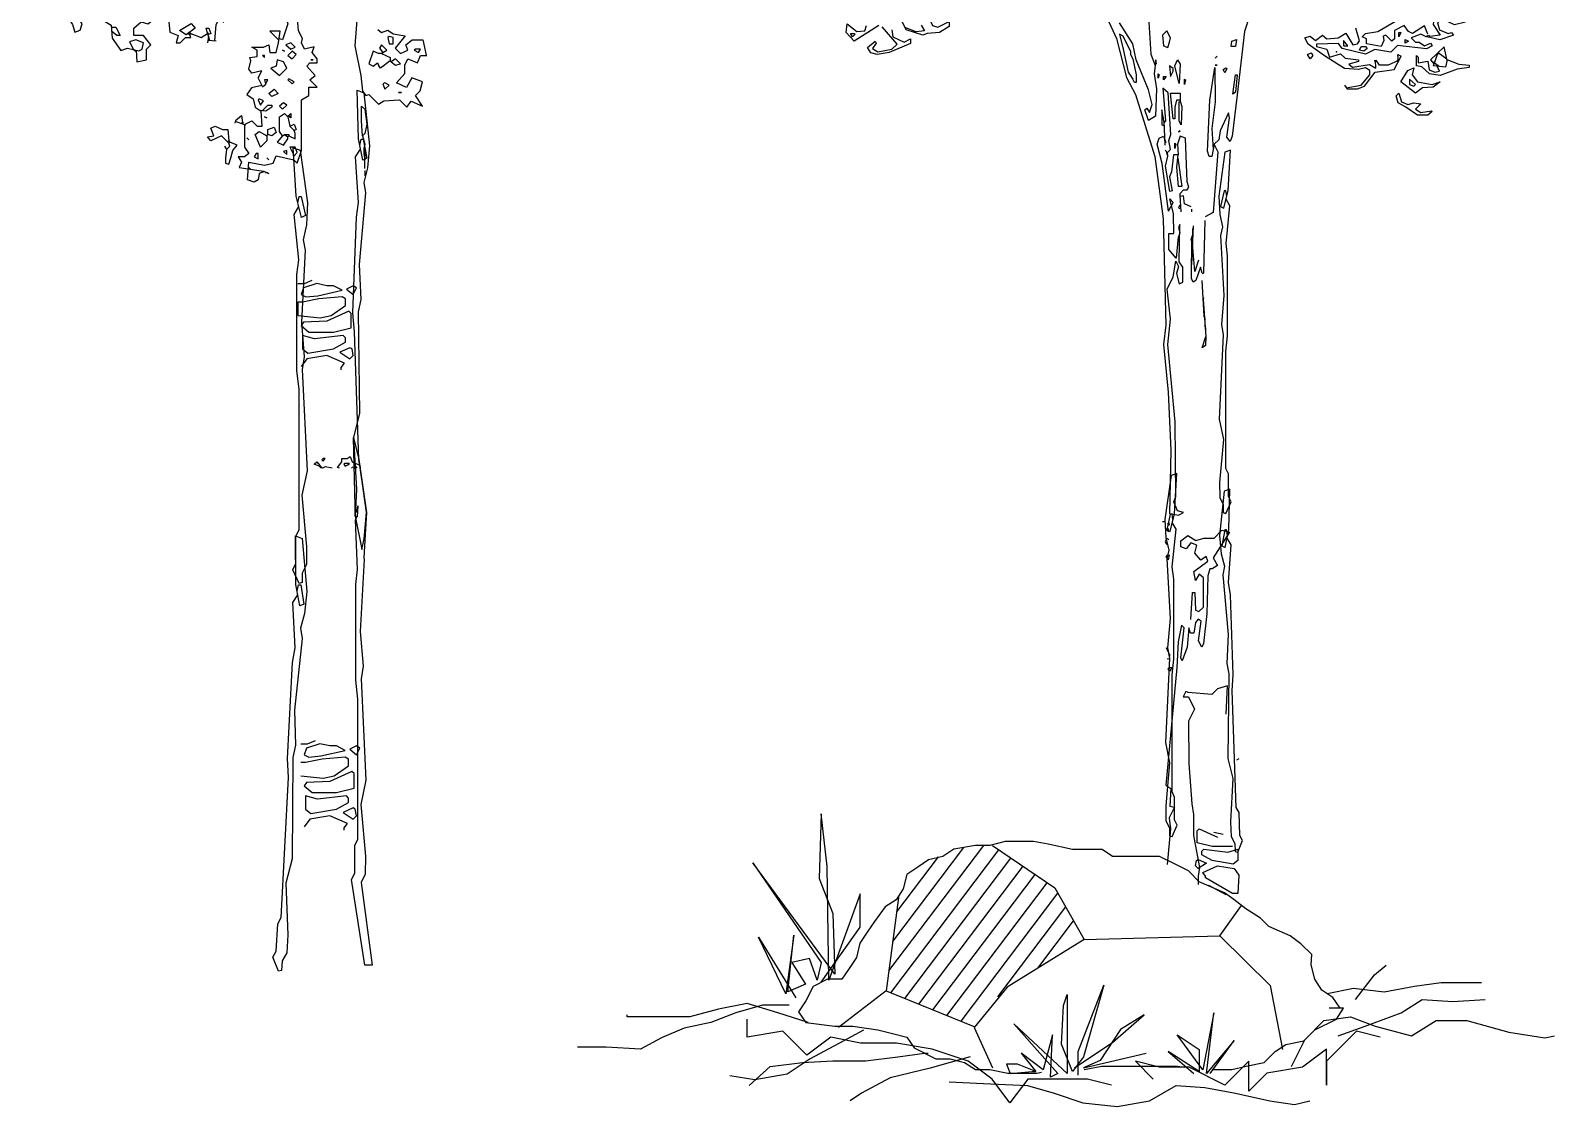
# Model space of a CAD drawing. Header units: metres. Extents: x -3.8 to 7.9, y -0.6 to 14.
# Drawn here: x -1.16 to 5.87, y -0.63 to 4.33 of the extents above; entities that cross this region are included whole.
import ezdxf

# ---------------------------------------------------------------- set-up
doc = ezdxf.new("R2010")
doc.units = ezdxf.units.M
doc.layers.add('ceco.net 88 green shadow', color=102, linetype='Continuous')
doc.layers.add('ceco.net 88 pair trees', color=7, linetype='Continuous')

msp = doc.modelspace()

# ---------------------------------------------------------------- linework, layer by layer
at = {"layer": 'ceco.net 88 green shadow', "linetype": 'Continuous'}
for p, q in [((0.495, 4.3032), (0.4902, 4.2983)), ((0.4902, 4.2983), (0.495, 4.2692)), ((0.5145, 4.2983), (0.495, 4.3032)), ((0.5145, 4.2692), (0.5145, 4.2983)), ((2.6311, 4.3013), (2.623, 4.3175)), ((2.623, 4.3175), (2.6392, 4.3175)), ((2.6432, 4.3135), (2.6311, 4.3013)), ((2.6392, 4.3175), (2.6432, 4.3135)), ((3.8785, 4.3054), (3.8623, 4.3135)), ((3.8623, 4.3135), (3.8785, 4.2446)), ((3.9149, 4.2325), (3.8785, 4.3054)), ((4.081, 4.3297), (4.0607, 4.3094)), ((4.0607, 4.3094), (4.0648, 4.2608)), ((4.0972, 4.2973), (4.081, 4.3297)), ((4.0931, 4.277), (4.0972, 4.2973)), ((4.3807, 4.2811), (4.4009, 4.2892)), ((4.4009, 4.2892), (4.3969, 4.2568)), ((5.1583, 4.3216), (5.1502, 4.3013)), ((5.1502, 4.3013), (5.1502, 4.3216)), ((5.1502, 4.3216), (5.1583, 4.3216)), ((5.1785, 4.273), (5.1785, 4.2892)), ((5.1785, 4.2892), (5.1947, 4.2811)), ((-0.0882, 4.2157), (-0.0785, 4.206)), ((-0.0785, 4.2157), (-0.0882, 4.2157)), ((-0.0785, 4.206), (-0.0785, 4.2157)), ((0.0042, 4.24), (0.0139, 4.2351)), ((0.0139, 4.2351), (0.0042, 4.24)), ((0.043, 4.274), (0.0187, 4.2643)), ((0.0187, 4.2643), (0.043, 4.2449)), ((0.0479, 4.2351), (0.0285, 4.2157)), ((0.0285, 4.2157), (0.0479, 4.2011)), ((0.0625, 4.2546), (0.043, 4.274)), ((0.043, 4.2449), (0.0625, 4.2546)), ((0.0673, 4.2206), (0.0479, 4.2351)), ((0.0479, 4.2011), (0.0673, 4.2206)), ((0.4221, 4.2351), (0.4027, 4.1768)), ((0.4464, 4.2254), (0.4221, 4.2351)), ((0.461, 4.2254), (0.4464, 4.2254)), ((0.461, 4.2643), (0.4513, 4.2497)), ((0.4513, 4.2497), (0.4659, 4.2303)), ((0.4853, 4.24), (0.461, 4.2643)), ((0.461, 4.2254), (0.4659, 4.2303)), ((0.461, 4.2254), (0.4999, 4.206)), ((0.4659, 4.2303), (0.4853, 4.24)), ((0.495, 4.2692), (0.5145, 4.2692)), ((0.6165, 4.2449), (0.6117, 4.24)), ((0.6117, 4.24), (0.6311, 4.2303)), ((0.6408, 4.2449), (0.6165, 4.2449)), ((0.6311, 4.2303), (0.6408, 4.2449)), ((3.8785, 4.2446), (3.9028, 4.1393)), ((3.9149, 4.2203), (3.9149, 4.2325)), ((3.923, 4.2001), (3.9149, 4.2203)), ((4.0648, 4.2608), (4.085, 4.2527)), ((4.085, 4.2527), (4.0931, 4.277)), ((4.3766, 4.2568), (4.3807, 4.2811)), ((4.3969, 4.2568), (4.3766, 4.2568)), ((4.729, 4.2203), (4.7452, 4.2284)), ((4.7411, 4.2001), (4.729, 4.2203)), ((4.7533, 4.2163), (4.7411, 4.2001)), ((4.7452, 4.2284), (4.7533, 4.2163)), ((4.9153, 4.2608), (4.895, 4.2851)), ((4.895, 4.2851), (4.895, 4.2608)), ((4.895, 4.2608), (4.9153, 4.2608)), ((4.9679, 4.2406), (4.976, 4.2568)), ((4.9882, 4.2365), (4.9679, 4.2406)), ((4.976, 4.2568), (4.9963, 4.2568)), ((5.0044, 4.2487), (4.9882, 4.2365)), ((4.9963, 4.2568), (5.0044, 4.2487)), ((5.1947, 4.2811), (5.1785, 4.273)), ((-0.025, 4.1671), (-0.0493, 4.1574)), ((-0.0493, 4.1574), (-0.0104, 4.1234)), ((-0.0201, 4.1963), (-0.025, 4.1671)), ((0.009, 4.1865), (-0.0201, 4.1963)), ((-0.0104, 4.1234), (0.0236, 4.1574)), ((0.0236, 4.1574), (0.009, 4.1865)), ((0.1354, 4.1963), (0.1451, 4.1963)), ((0.1451, 4.1963), (0.1354, 4.1963)), ((0.4027, 4.1768), (0.4221, 4.1671)), ((0.4221, 4.1671), (0.4416, 4.1817)), ((0.4416, 4.1817), (0.4464, 4.172)), ((0.4561, 4.1574), (0.4464, 4.172)), ((0.4999, 4.1914), (0.4561, 4.1574)), ((0.4999, 4.206), (0.4999, 4.1914)), ((0.4999, 4.1914), (0.5047, 4.1865)), ((0.5242, 4.2011), (0.5047, 4.1865)), ((0.5047, 4.1865), (0.5242, 4.172)), ((0.5485, 4.1768), (0.5242, 4.2011)), ((0.5242, 4.172), (0.5485, 4.1768)), ((3.923, 4.2001), (3.9392, 4.1272)), ((4.1093, 4.1555), (4.0931, 4.1677)), ((4.0931, 4.1677), (4.0972, 4.1191)), ((4.1093, 4.1434), (4.1093, 4.1555)), ((4.1174, 4.1677), (4.1296, 4.196)), ((4.1377, 4.0867), (4.1174, 4.1677)), ((4.1296, 4.196), (4.1417, 4.1758)), ((4.1417, 4.1758), (4.1377, 4.0867)), ((4.3118, 4.2122), (4.3037, 4.2041)), ((4.3037, 4.2041), (4.3118, 4.2122)), ((4.3118, 4.1717), (4.3037, 4.1717)), ((4.3037, 4.1717), (4.3118, 4.1717)), ((4.3402, 4.1515), (4.3523, 4.1596)), ((4.3483, 4.1353), (4.3402, 4.1515)), ((4.3564, 4.1555), (4.3483, 4.1353)), ((4.3523, 4.1596), (4.3564, 4.1555)), ((5.1583, 4.0948), (5.1907, 4.1474)), ((5.1907, 4.1474), (5.219, 4.1596)), ((5.219, 4.1596), (5.2109, 4.1272)), ((0.0333, 4.1088), (0.0285, 4.1039)), ((0.0285, 4.1039), (0.0479, 4.0845)), ((0.0576, 4.0942), (0.0333, 4.1088)), ((0.0479, 4.0845), (0.0576, 4.0942)), ((0.4756, 4.0893), (0.4659, 4.0845)), ((0.4659, 4.0845), (0.4756, 4.0602)), ((0.495, 4.0796), (0.4756, 4.0893)), ((0.4756, 4.0602), (0.495, 4.0796)), ((3.9028, 4.1393), (3.923, 4.1069)), ((3.9311, 4.0907), (3.923, 4.1069)), ((3.9392, 4.0907), (3.9311, 4.0907)), ((3.9392, 4.1272), (3.9392, 4.0907)), ((4.0405, 4.111), (4.0405, 4.1312)), ((4.0405, 4.1312), (4.0445, 4.1272)), ((4.0445, 4.1272), (4.0405, 4.111)), ((4.0769, 4.1191), (4.0648, 4.1029)), ((4.0648, 4.1029), (4.0648, 4.1191)), ((4.0648, 4.1191), (4.0769, 4.1191)), ((4.0972, 4.1191), (4.1093, 4.1434)), ((4.162, 4.0826), (4.162, 4.1069)), ((4.162, 4.1069), (4.166, 4.1029)), ((4.166, 4.1029), (4.162, 4.0826)), ((4.3847, 4.0381), (4.3969, 4.1272)), ((4.405, 4.1272), (4.3969, 4.0462)), ((4.3969, 4.1272), (4.405, 4.1272)), ((5.2271, 4.0421), (5.1583, 4.0948)), ((5.2271, 4.0826), (5.1988, 4.1069)), ((5.1988, 4.1069), (5.1988, 4.0826)), ((5.1988, 4.0826), (5.219, 4.0745)), ((5.2109, 4.1272), (5.2352, 4.0948)), ((5.219, 4.0745), (5.2271, 4.0826)), ((5.2352, 4.0948), (5.3041, 4.0826)), ((5.3041, 4.0826), (5.3405, 4.0948)), ((5.3405, 4.0948), (5.3081, 4.0705)), ((-0.1028, 4.0164), (-0.1076, 4.0116)), ((-0.1076, 4.0116), (-0.0979, 3.9873)), ((-0.0833, 4.0067), (-0.1028, 4.0164)), ((-0.0979, 3.9873), (-0.0833, 4.0067)), ((-0.059, 4.0407), (-0.0347, 4.0602)), ((-0.0444, 4.0262), (-0.059, 4.0407)), ((-0.0153, 4.0407), (-0.0444, 4.0262)), ((-0.0347, 4.0602), (-0.0153, 4.0407)), ((0.5388, 4.0456), (0.5533, 4.0456)), ((0.5533, 4.0456), (0.5388, 4.0456)), ((4.1093, 3.9247), (4.0972, 4.0421)), ((4.0972, 4.0421), (4.1134, 4.0421)), ((4.1134, 4.0421), (4.1336, 4.0421)), ((4.1255, 4.0097), (4.1174, 3.9773)), ((4.1417, 4.0097), (4.1255, 4.0097)), ((4.1336, 4.0421), (4.1417, 4.0421)), ((4.1377, 4.0016), (4.1417, 4.0057)), ((4.1417, 4.0421), (4.1417, 4.0097)), ((4.1417, 4.0097), (4.1417, 4.0057)), ((4.1417, 4.0057), (4.1498, 3.9814)), ((4.3969, 4.0462), (4.3847, 4.0381)), ((5.138, 4.03), (5.1502, 4.0421)), ((5.1461, 3.9976), (5.138, 4.03)), ((5.1502, 4.0421), (5.1623, 4.0016)), ((5.2595, 4.0664), (5.2271, 4.0421)), ((5.3081, 4.0705), (5.2595, 4.0664)), ((0.009, 3.997), (-0.0104, 3.9824)), ((-0.0104, 3.9824), (0.0042, 3.9678)), ((-0.0104, 3.9338), (0.0139, 3.9484)), ((0.0042, 3.9678), (0.0236, 3.9873)), ((0.0236, 3.9873), (0.009, 3.997)), ((0.0139, 3.9484), (0.0285, 3.9338)), ((0.0285, 3.9338), (0.0333, 3.9387)), ((0.0333, 3.9387), (0.043, 3.9484)), ((0.043, 3.929), (0.0333, 3.9387)), ((0.043, 3.9484), (0.043, 3.929)), ((0.3687, 3.9144), (0.3687, 3.9824)), ((0.3687, 3.9824), (0.3832, 3.9678)), ((0.3832, 3.9678), (0.393, 3.8998)), ((4.1174, 3.9773), (4.1174, 3.9247)), ((4.1377, 3.9125), (4.1377, 4.0016)), ((4.1498, 3.9814), (4.1458, 3.8963)), ((5.1826, 3.9773), (5.1461, 3.9976)), ((5.1623, 4.0016), (5.1907, 3.9895)), ((5.2352, 3.9409), (5.1826, 3.9773)), ((5.1907, 3.9895), (5.219, 3.9976)), ((5.219, 3.9976), (5.2514, 3.9935)), ((5.2514, 3.9935), (5.2271, 3.9692)), ((5.2271, 3.9692), (5.2514, 3.953)), ((5.2838, 3.9409), (5.2352, 3.9409)), ((5.2514, 3.953), (5.3, 3.9611)), ((5.3041, 3.9571), (5.2838, 3.9409)), ((5.3, 3.9611), (5.3041, 3.9571)), ((-0.3263, 3.8804), (-0.3069, 3.8901)), ((-0.3117, 3.8463), (-0.3263, 3.8804)), ((-0.3069, 3.8901), (-0.2729, 3.8755)), ((-0.2729, 3.8755), (-0.2486, 3.8755)), ((-0.2486, 3.8755), (-0.2437, 3.822)), ((-0.1222, 3.8512), (-0.1028, 3.8658)), ((-0.1028, 3.8658), (-0.0687, 3.8463)), ((-0.0785, 3.9338), (-0.0687, 3.929)), ((-0.0687, 3.929), (-0.0785, 3.9338)), ((-0.0639, 3.8755), (-0.0347, 3.8852)), ((-0.0639, 3.8512), (-0.0639, 3.8755)), ((-0.0347, 3.8852), (-0.025, 3.8609)), ((-0.0104, 3.8998), (-0.0104, 3.9338)), ((-0.0104, 3.8658), (-0.0104, 3.8998)), ((0.0042, 3.8463), (-0.0104, 3.8658)), ((0.0285, 3.9338), (0.0382, 3.8901)), ((0.0382, 3.8901), (0.0576, 3.8998)), ((0.0382, 3.8901), (0.0576, 3.8706)), ((0.0576, 3.8998), (0.0673, 3.8755)), ((0.0673, 3.8755), (0.0576, 3.8706)), ((0.0625, 3.8561), (0.0576, 3.8706)), ((0.3735, 3.8463), (0.3687, 3.9144)), ((0.393, 3.8998), (0.3832, 3.8561)), ((4.1174, 3.9247), (4.1093, 3.9247)), ((4.1417, 3.868), (4.1336, 3.8639)), ((4.1336, 3.8639), (4.1417, 3.868)), ((4.1458, 3.8963), (4.1377, 3.9125)), ((-0.3409, 3.8415), (-0.3117, 3.8463)), ((-0.3263, 3.822), (-0.3409, 3.8415)), ((-0.2777, 3.8463), (-0.3263, 3.822)), ((-0.2486, 3.8172), (-0.2777, 3.8463)), ((-0.2631, 3.7977), (-0.2534, 3.7832)), ((-0.2534, 3.7832), (-0.2388, 3.7977)), ((-0.2486, 3.8172), (-0.2437, 3.822)), ((-0.2486, 3.8172), (-0.2437, 3.8123)), ((-0.2437, 3.822), (-0.2388, 3.8172)), ((-0.2437, 3.8123), (-0.2388, 3.8172)), ((-0.2388, 3.7977), (-0.2437, 3.8123)), ((-0.2048, 3.8026), (-0.2388, 3.8172)), ((-0.2243, 3.7783), (-0.2048, 3.8026)), ((-0.1611, 3.8366), (-0.1514, 3.8269)), ((-0.1514, 3.8269), (-0.1611, 3.8366)), ((-0.0979, 3.7929), (-0.1222, 3.8512)), ((-0.0687, 3.822), (-0.0979, 3.7929)), ((-0.0687, 3.8463), (-0.0639, 3.8512)), ((-0.0687, 3.8463), (-0.0687, 3.822)), ((-0.0444, 3.8463), (-0.0639, 3.8512)), ((-0.025, 3.8609), (-0.0444, 3.8463)), ((0.0042, 3.8463), (-0.0201, 3.8172)), ((-0.0201, 3.8172), (0.009, 3.8026)), ((0.0042, 3.8463), (0.0139, 3.8512)), ((0.009, 3.8026), (0.0285, 3.8318)), ((0.0139, 3.8512), (0.0333, 3.8512)), ((0.0139, 3.8512), (0.0285, 3.8415)), ((0.0285, 3.8415), (0.0333, 3.8463)), ((0.0285, 3.8318), (0.0285, 3.8415)), ((0.0333, 3.8512), (0.0333, 3.8463)), ((0.0333, 3.8463), (0.0625, 3.8318)), ((0.0625, 3.8318), (0.0625, 3.8561)), ((0.3832, 3.8561), (0.3735, 3.8463)), ((0.3735, 3.8463), (0.3832, 3.8075)), ((0.3832, 3.8075), (0.3784, 3.788)), ((4.1174, 3.787), (4.1174, 3.8113)), ((4.1174, 3.8113), (4.1215, 3.8072)), ((4.1215, 3.8072), (4.1174, 3.787)), ((-0.2534, 3.7832), (-0.2583, 3.7443)), ((-0.2583, 3.7443), (-0.2583, 3.72)), ((-0.2437, 3.7151), (-0.234, 3.7443)), ((-0.234, 3.7443), (-0.2243, 3.7783)), ((-0.1173, 3.7637), (-0.1271, 3.7491)), ((-0.1271, 3.7491), (-0.1076, 3.7394)), ((-0.1076, 3.7637), (-0.1173, 3.7637)), ((-0.1076, 3.7394), (-0.1076, 3.7637)), ((-0.0687, 3.7443), (-0.059, 3.7346)), ((-0.059, 3.7346), (-0.0687, 3.7443)), ((0.0236, 3.7783), (0.009, 3.7734)), ((0.009, 3.7734), (0.0236, 3.7589)), ((0.0236, 3.7589), (0.0236, 3.7783)), ((0.0382, 3.7929), (0.0576, 3.754)), ((0.0625, 3.7929), (0.0382, 3.7929)), ((0.0576, 3.754), (0.0722, 3.7686)), ((0.0722, 3.7686), (0.0625, 3.7929)), ((0.3784, 3.788), (0.3784, 3.7637)), ((0.3784, 3.788), (0.3832, 3.7686)), ((0.3784, 3.7637), (0.3832, 3.7686)), ((0.3784, 3.7637), (0.3832, 3.7346)), ((0.3832, 3.7686), (0.3832, 3.7346)), ((0.3832, 3.6957), (0.3832, 3.7346)), ((-0.2583, 3.72), (-0.2437, 3.7151)), ((0.3832, 3.686), (0.3832, 3.6617)), ((4.1944, 3.5075), (4.1944, 3.4954)), ((0.0752, 3.1652), (0.1058, 3.1652)), ((0.1619, 3.1652), (0.1007, 3.1448)), ((0.1058, 3.1652), (0.1415, 3.1805)), ((0.2079, 3.155), (0.1619, 3.1652)), ((0.1007, 3.1448), (0.0905, 3.1142)), ((0.0905, 3.1142), (0.1109, 3.104)), ((0.1721, 3.0938), (0.0956, 3.0785)), ((0.1109, 3.104), (0.167, 3.1091)), ((0.167, 3.1091), (0.2793, 3.1346)), ((0.2793, 3.104), (0.1721, 3.0938)), ((0.2385, 3.155), (0.2079, 3.155)), ((0.2793, 3.1346), (0.2385, 3.155)), ((0.2946, 3.0938), (0.2793, 3.104)), ((0.2946, 3.0632), (0.2946, 3.0938)), ((0.3303, 3.155), (0.2997, 3.1397)), ((0.2997, 3.1397), (0.3303, 3.1142)), ((0.3456, 3.1448), (0.3303, 3.155)), ((0.3303, 3.1142), (0.3456, 3.1448)), ((0.0956, 3.0785), (0.0752, 3.0785)), ((0.0752, 3.0785), (0.0752, 3.0173)), ((0.3099, 3.0377), (0.2079, 2.9917)), ((0.2283, 3.0173), (0.2946, 3.0632)), ((0.3201, 3.0275), (0.3099, 3.0377)), ((0.3201, 2.9611), (0.3201, 3.0275)), ((4.2511, 3.0337), (4.2511, 3.0094)), ((0.0752, 3.0173), (0.1772, 3.007)), ((0.1007, 2.9866), (0.0905, 2.9713)), ((0.0905, 2.9713), (0.1262, 2.9407)), ((0.2079, 2.9917), (0.1007, 2.9866)), ((0.1772, 3.007), (0.2283, 3.0173)), ((0.2385, 2.9407), (0.3201, 2.9611)), ((4.2551, 3.0053), (4.2551, 2.9972)), ((4.2551, 2.9851), (4.2551, 2.9648)), ((4.2592, 2.9608), (4.2592, 2.9324)), ((0.1517, 2.9101), (0.0956, 2.9254)), ((0.0956, 2.9254), (0.0956, 2.8642)), ((0.1262, 2.9407), (0.2385, 2.9407)), ((0.2844, 2.9254), (0.1517, 2.9101)), ((0.2385, 2.8642), (0.2946, 2.8948)), ((0.2946, 2.9152), (0.2844, 2.9254)), ((0.2946, 2.8948), (0.2946, 2.9152)), ((0.116, 2.8182), (0.0905, 2.7825)), ((0.0956, 2.8642), (0.1211, 2.8437)), ((0.2079, 2.8335), (0.116, 2.8182)), ((0.1211, 2.8437), (0.2385, 2.8642)), ((0.2895, 2.7978), (0.2079, 2.8335)), ((0.315, 2.8693), (0.2691, 2.8489)), ((0.2691, 2.8489), (0.315, 2.8182)), ((0.3252, 2.8642), (0.315, 2.8693)), ((0.315, 2.8182), (0.3303, 2.8335)), ((0.3303, 2.8335), (0.3252, 2.8642)), ((0.2742, 2.7774), (0.2895, 2.7978)), ((0.2742, 2.7672), (0.2742, 2.7774)), ((0.15, 2.3323), (0.1619, 2.3442)), ((0.1738, 2.3234), (0.15, 2.3323)), ((0.1619, 2.3442), (0.1767, 2.3264)), ((0.1738, 2.3234), (0.1767, 2.3264)), ((0.1738, 2.3234), (0.1797, 2.3175)), ((0.1767, 2.3264), (0.1827, 2.3205)), ((0.1797, 2.3175), (0.1827, 2.3205)), ((0.1827, 2.3205), (0.1857, 2.3175)), ((0.1916, 2.3591), (0.1857, 2.3531)), ((0.1857, 2.3531), (0.1916, 2.3472)), ((0.2005, 2.3205), (0.1889, 2.3146)), ((0.1916, 2.3472), (0.2005, 2.3591)), ((0.2005, 2.3591), (0.1916, 2.3591)), ((0.2325, 2.3146), (0.2005, 2.3205)), ((0.2896, 2.3353), (0.2866, 2.3323)), ((0.2866, 2.3323), (0.2926, 2.3234)), ((0.3134, 2.3353), (0.2896, 2.3353)), ((0.2926, 2.3234), (0.3045, 2.3294)), ((0.3045, 2.3294), (0.3134, 2.3353)), ((0.3431, 2.3205), (0.3252, 2.3175)), ((0.3489, 2.3146), (0.3431, 2.3205)), ((0.1797, 2.3175), (0.1857, 2.3175)), ((0.1857, 2.3175), (0.1885, 2.3146)), ((0.3252, 2.3175), (0.3224, 2.3146)), ((4.0611, 2.0684), (4.07, 2.0692)), ((4.0915, 2.0622), (4.0829, 2.0584)), ((4.0829, 2.0584), (4.0923, 2.0533)), ((4.0923, 2.0533), (4.0915, 2.0622)), ((4.0799, 1.9896), (4.0721, 1.977)), ((4.0721, 1.977), (4.0793, 1.9627)), ((4.0879, 2.035), (4.0761, 2.034)), ((4.0761, 2.034), (4.0889, 2.0232)), ((4.0893, 1.9845), (4.0799, 1.9896)), ((4.0889, 2.0232), (4.0879, 2.035)), ((4.0808, 1.9121), (4.0754, 1.9057)), ((4.0754, 1.9057), (4.0885, 1.892)), ((4.0926, 1.9132), (4.0808, 1.9121)), ((4.0885, 1.892), (4.0926, 1.9132)), ((4.0868, 1.4685), (4.0793, 1.4857)), ((4.0869, 1.4327), (4.0864, 1.4386)), ((4.0937, 1.4571), (4.0881, 1.4537)), ((4.0881, 1.4537), (4.0945, 1.4483)), ((4.0945, 1.4483), (4.0937, 1.4571)), ((4.0903, 1.3942), (4.0849, 1.3878)), ((4.0849, 1.3878), (4.0945, 1.3797)), ((4.1051, 1.3955), (4.0903, 1.3942)), ((4.0945, 1.3797), (4.1051, 1.3955)), ((0.1199, 1.0445), (0.1556, 1.0598)), ((0.0893, 1.0445), (0.1199, 1.0445)), ((0.1148, 1.0241), (0.1046, 0.9934)), ((0.1046, 0.9934), (0.125, 0.9832)), ((0.1761, 1.0445), (0.1148, 1.0241)), ((0.125, 0.9832), (0.1812, 0.9883)), ((0.222, 1.0343), (0.1761, 1.0445)), ((0.1812, 0.9883), (0.2934, 1.0139)), ((0.2526, 1.0343), (0.222, 1.0343)), ((0.2934, 1.0139), (0.2526, 1.0343)), ((0.3445, 1.0343), (0.3138, 1.019)), ((0.3138, 1.019), (0.3445, 0.9934)), ((0.3598, 1.0241), (0.3445, 1.0343)), ((0.3445, 0.9934), (0.3598, 1.0241)), ((0.1097, 0.9577), (0.0893, 0.9577)), ((0.1863, 0.973), (0.1097, 0.9577)), ((0.2934, 0.9832), (0.1863, 0.973)), ((0.324, 0.9169), (0.222, 0.871)), ((0.2424, 0.8965), (0.3087, 0.9424)), ((0.3087, 0.973), (0.2934, 0.9832)), ((0.3087, 0.9424), (0.3087, 0.973)), ((0.3342, 0.9067), (0.324, 0.9169)), ((4.4024, 0.97), (4.414, 0.9764)), ((0.0893, 0.8965), (0.1914, 0.8863)), ((0.1148, 0.8659), (0.1046, 0.8506)), ((0.1046, 0.8506), (0.1403, 0.8199)), ((0.222, 0.871), (0.1148, 0.8659)), ((0.1914, 0.8863), (0.2424, 0.8965)), ((0.3342, 0.8404), (0.3342, 0.9067)), ((0.1658, 0.7893), (0.1097, 0.8046)), ((0.1097, 0.8046), (0.1097, 0.7434)), ((0.1403, 0.8199), (0.2526, 0.8199)), ((0.2985, 0.8046), (0.1658, 0.7893)), ((0.2526, 0.8199), (0.3342, 0.8404)), ((0.2526, 0.7434), (0.3087, 0.774)), ((0.3087, 0.7944), (0.2985, 0.8046)), ((0.3087, 0.774), (0.3087, 0.7944)), ((0.1097, 0.7434), (0.1352, 0.723)), ((0.222, 0.7128), (0.1301, 0.6975)), ((0.1352, 0.723), (0.2526, 0.7434)), ((0.3036, 0.6771), (0.222, 0.7128)), ((0.3291, 0.7485), (0.2832, 0.7281)), ((0.2832, 0.7281), (0.3291, 0.6975)), ((0.3393, 0.7434), (0.3291, 0.7485)), ((0.3291, 0.6975), (0.3445, 0.7128)), ((0.3445, 0.7128), (0.3393, 0.7434)), ((0.1301, 0.6975), (0.1046, 0.6617)), ((0.2883, 0.6566), (0.3036, 0.6771)), ((0.2883, 0.6464), (0.2883, 0.6566)), ((4.2209, 0.6434), (4.2294, 0.6519)), ((4.2209, 0.5881), (4.2209, 0.6434)), ((4.2294, 0.6519), (4.3145, 0.6136)), ((4.34, 0.6264), (4.2975, 0.6349)), ((2.7991, -0.002), (3.2361, 0.5755)), ((2.8173, 0.134), (3.1447, 0.5666)), ((4.289, 0.5711), (4.2209, 0.5881)), ((4.3825, 0.5711), (4.289, 0.5711)), ((2.8077, -0.1025), (3.3059, 0.5559)), ((2.8356, 0.2699), (3.0277, 0.5238)), ((2.8725, -0.1287), (3.3618, 0.5178)), ((4.2124, 0.4818), (4.2167, 0.5073)), ((4.2167, 0.5073), (4.2252, 0.5115)), ((4.2252, 0.5115), (4.2634, 0.4945)), ((4.2634, 0.4945), (4.2252, 0.469)), ((4.2422, 0.5498), (4.2507, 0.5583)), ((4.2422, 0.5328), (4.2422, 0.5498)), ((4.289, 0.5073), (4.2422, 0.5328)), ((4.2507, 0.5583), (4.3612, 0.5456)), ((4.3868, 0.4903), (4.289, 0.5073)), ((4.3612, 0.5456), (4.408, 0.5583)), ((4.408, 0.5073), (4.3868, 0.4903)), ((4.408, 0.5583), (4.408, 0.5073)), ((2.9373, -0.155), (3.4177, 0.4798)), ((3.0021, -0.1812), (3.4735, 0.4418)), ((4.2252, 0.469), (4.2124, 0.4818)), ((4.2464, 0.452), (4.3145, 0.4818)), ((4.2592, 0.435), (4.2464, 0.452)), ((4.2592, 0.4265), (4.2592, 0.435)), ((4.3825, 0.3542), (4.2592, 0.4265)), ((4.3145, 0.4818), (4.391, 0.469)), ((4.391, 0.469), (4.4123, 0.4393)), ((4.4123, 0.4393), (4.408, 0.3542)), ((3.0669, -0.2075), (3.5294, 0.4038)), ((3.1317, -0.2337), (3.578, 0.3562)), ((4.2719, 0.3925), (4.3527, 0.35)), ((4.408, 0.3542), (4.3825, 0.3542)), ((3.3008, -0.1221), (3.6144, 0.2924)), ((3.4855, 0.0101), (3.6508, 0.2286))]:
    msp.add_line(p, q, dxfattribs=at)
for points in [[(2.487, -0.0534), (2.6671, 0.1989), (2.6671, 0.3522), (2.523, -0.0444), (2.514, 0.4784), (2.487, 0.7217), (2.478, 0.4243), (2.541, 0.262), (2.55, -0.0174), (2.1719, 0.4964), (2.487, 0.0367), (2.469, -0.0444), (2.433, 0.0547), (2.3519, 0.0367), (2.415, -0.0625), (2.3339, -0.0985), (2.361, 0.1629), (2.3249, -0.1075), (2.1989, 0.1539), (2.37, -0.1255)], [(4.95, -0.1343), (5.0379, -0.0199), (5.0907, 0.0241)], [(3.6716, -0.4833), (3.6716, -0.3733), (3.79, -0.0686), (3.697, -0.3987), (3.6463, -0.4664), (3.5955, -0.3395), (3.604, -0.1617), (3.6209, -0.111), (3.6209, -0.4749), (3.3757, -0.2464), (3.5786, -0.4749), (3.5448, -0.4918), (3.5533, -0.2971), (3.511, -0.4579), (3.4095, -0.3818), (3.4772, -0.4664), (3.3926, -0.4326), (3.3419, -0.4326), (3.3588, -0.4749), (3.4603, -0.4664), (3.4772, -0.4664)], [(4.8191, -0.1065), (4.9412, -0.0815), (5.0819, -0.0991), (5.2225, -0.0727), (5.3456, -0.0551), (5.5302, -0.0551)], [(4.8709, -0.3015), (4.994, -0.2575), (5.161, -0.1959), (5.2577, -0.1343), (5.3983, -0.1431), (5.5478, -0.1343)], [(2.3393, -0.1607), (2.2163, -0.1607), (2.0932, -0.1959), (1.9789, -0.2399), (1.8559, -0.2663), (1.7504, -0.3103), (1.6537, -0.363), (1.4955, -0.3542), (1.3636, -0.3542)], [(2.4272, -0.2399), (2.2866, -0.1959), (2.1459, -0.1519), (2.0141, -0.1783), (1.8822, -0.2135), (1.724, -0.2135), (1.5922, -0.2135), (1.5922, -0.2047)], [(2.383, -0.1907), (2.4163, -0.2406), (2.5494, -0.2573), (2.6325, -0.2573), (2.749, -0.2739), (2.8156, -0.2906), (2.8821, -0.3072), (2.9154, -0.3572), (3.0152, -0.4072), (3.0818, -0.4072), (3.1483, -0.4238), (3.1982, -0.4571), (3.2648, -0.4571), (3.3479, -0.4738), (3.4145, -0.4738), (3.481, -0.4738), (3.503, -0.4683)], [(3.6547, -0.4495), (3.8322, -0.331), (3.976, -0.2041), (3.8661, -0.2718), (3.7731, -0.4156), (3.697, -0.4495), (3.9844, -0.3818)], [(4.2803, -0.4749), (4.3902, -0.3225), (4.2634, -0.4749), (4.2972, -0.1956), (4.2465, -0.4579), (4.1281, -0.2971), (4.2296, -0.3648), (4.2296, -0.4664), (4.0859, -0.3733), (4.2042, -0.4749)], [(4.2887, -0.4571), (4.3129, -0.4571), (4.3795, -0.4571), (4.446, -0.4405), (4.5292, -0.4238), (4.5791, -0.3739), (4.629, -0.3406), (4.7122, -0.3239), (4.7621, -0.2739), (4.8619, -0.224), (4.8952, -0.174), (4.8952, -0.174), (4.8287, -0.174)], [(2.6822, -0.2751), (2.5679, -0.3366), (2.436, -0.407), (2.3305, -0.4774), (2.1811, -0.5038), (2.0668, -0.4862)], [(3.8253, -0.528), (3.7151, -0.5005), (3.55, -0.5005), (3.4398, -0.5005), (3.3572, -0.6107), (3.2746, -0.5005), (3.1645, -0.4178), (2.9993, -0.3627), (2.8341, -0.3351), (2.6689, -0.3351), (2.5313, -0.3076), (2.4212, -0.3902), (2.311, -0.28), (2.1458, -0.3076), (2.1458, -0.2249)], [(5.0642, -0.3076), (4.9541, -0.28), (4.8164, -0.4178), (4.8164, -0.528), (4.8164, -0.3627), (4.7063, -0.4454), (4.5411, -0.4729), (4.4585, -0.5556), (4.4585, -0.4178), (4.3484, -0.528), (4.1832, -0.4454), (4.0455, -0.4454), (3.9354, -0.4178), (4.018, -0.5005)], [(4.6544, -0.4421), (4.7159, -0.319), (4.8038, -0.231), (4.9269, -0.2134), (5.0411, -0.2574), (5.2081, -0.3014), (5.3224, -0.231), (5.4631, -0.231), (5.6564, -0.2838), (5.8235, -0.3102), (5.8674, -0.3014)], [(2.1547, -0.5302), (2.2514, -0.4422), (2.4009, -0.4246), (2.5415, -0.4158), (2.6909, -0.4158), (2.8404, -0.3982), (2.9634, -0.3806), (2.981, -0.3806)], [(3.1744, -0.3982), (2.9898, -0.451), (2.8052, -0.495), (2.6734, -0.5654), (2.6206, -0.6006)], [(3.6993, -0.4567), (3.7805, -0.4405), (3.8471, -0.4405), (3.9136, -0.4405), (3.9968, -0.4405), (4.0633, -0.4405), (4.1299, -0.4405), (4.1639, -0.4462)], [(3.0777, -0.5126), (3.2359, -0.5214), (3.4381, -0.5302), (3.5612, -0.5654), (3.693, -0.6094), (3.8513, -0.627), (4.0007, -0.6006), (4.1238, -0.5302), (4.2556, -0.539), (4.3962, -0.5654), (4.5545, -0.6006), (4.6687, -0.6182), (4.7391, -0.6006)]]:
    msp.add_lwpolyline(points, dxfattribs=at)
msp.add_point((4.8626, 4.2325), dxfattribs=at)
at = {"layer": 'ceco.net 88 pair trees', "linetype": 'Continuous'}
for p, q in [((-0.4347, 4.3153), (-0.4126, 4.3153)), ((-0.424, 4.3231), (-0.4162, 4.3153)), ((-0.3501, 4.3421), (-0.3317, 4.2862)), ((-0.3377, 4.3051), (-0.3409, 4.274)), ((-0.339, 4.2867), (-0.302, 4.2837)), ((2.9251, 4.3246), (2.8773, 4.3434)), ((5.2933, 4.3037), (5.2879, 4.3094)), ((-0.6908, 4.2451), (-0.677, 4.2417)), ((-0.6806, 4.2424), (-0.6694, 4.2337)), ((5.3381, 4.2236), (5.3231, 4.2215)), ((5.3707, 4.1986), (5.331, 4.2288)), ((5.0368, 4.192), (5.0449, 4.192)), ((5.1287, 4.1513), (5.1613, 4.2128)), ((5.1473, 4.1974), (5.1384, 4.1883)), ((5.3168, 4.1885), (5.3083, 4.18)), ((5.3352, 4.1656), (5.3142, 4.1812)), ((-0.0731, 4.0821), (-0.0882, 4.0699)), ((-0.216, 3.9132), (-0.1706, 3.8974)), ((-0.2145, 3.9047), (-0.2128, 3.912)), ((-0.1854, 3.9071), (-0.1757, 3.9071)), ((-0.18, 3.9008), (-0.1672, 3.8964)), ((4.0729, 3.8032), (4.0676, 3.9147)), ((4.0729, 3.7789), (4.0789, 3.7728)), ((4.084, 3.7572), (4.0789, 3.7728)), ((-0.1526, 3.7018), (-0.1431, 3.6923)), ((-0.0736, 3.6762), (-0.0639, 3.6762)), ((4.088, 3.498), (4.1101, 3.5391)), ((4.2551, 3.4549), (4.2492, 3.2133)), ((4.2025, 3.4306), (4.1948, 3.253)), ((4.2, 3.3941), (4.2008, 3.4184)), ((4.243, 3.2119), (4.2492, 3.2133)), ((4.2531, 3.0156), (4.243, 3.1795)), ((2.7867, -0.094), (3.1956, -0.2596))]:
    msp.add_line(p, q, dxfattribs=at)
for points in [[(4.5445, 4.7294), (4.471, 4.5368), (4.4617, 4.3973), (4.4386, 4.3258), (4.4046, 4.034), (4.3811, 3.8435), (4.3726, 3.8194), (4.3564, 3.8396), (4.3685, 3.9287), (4.3641, 3.9518), (4.326, 3.8688), (4.3199, 3.8275), (4.2991, 3.8066), (4.2871, 3.7505), (4.2754, 3.7505), (4.2673, 3.7748), (4.2786, 4.0099), (4.3009, 4.16), (4.3037, 4.0016), (4.2885, 3.8799), (4.2936, 3.7811)], [(-0.2865, 4.4415), (-0.302, 4.483), (-0.3312, 4.4636), (-0.3603, 4.4733), (-0.3652, 4.4587), (-0.3506, 4.415), (-0.3846, 4.415), (-0.4187, 4.449), (-0.443, 4.4587), (-0.4624, 4.5024), (-0.4527, 4.5267), (-0.4624, 4.5608), (-0.4478, 4.5851), (-0.4867, 4.5899), (-0.5159, 4.6191), (-0.5304, 4.6094), (-0.5596, 4.6628), (-0.5285, 4.6762), (-0.2449, 4.6169), (-0.0918, 4.5238), (0.0042, 4.4344), (0.0285, 4.3615), (0.0042, 4.2886), (-0.0114, 4.294)], [(3.7003, 4.6172), (3.8483, 4.2944), (3.8945, 4.1146), (3.9354, 4.0362), (4.0247, 3.7507), (4.0635, 3.4634), (4.0751, 2.9729), (4.0644, 2.8838), (4.0872, 2.6649), (4.0988, 2.3976), (4.0931, 2.1062), (4.1336, 2.0981), (4.1579, 2.1103), (4.1296, 2.1184), (4.1134, 2.1589), (4.1219, 2.1844), (4.1194, 2.5276), (4.0844, 2.8838), (4.0972, 3.0009), (4.0812, 3.1394), (4.1093, 3.1957), (4.1215, 3.2686), (4.1336, 3.2443), (4.1255, 3.2119), (4.1377, 3.1633), (4.1539, 3.1714), (4.1539, 3.2402), (4.1371, 3.2655), (4.1409, 3.4372), (4.1336, 3.4225), (4.1401, 3.3998)], [(-1.1576, 4.412), (-1.1025, 4.4261), (-1.0505, 4.4004), (-1.0011, 4.4152), (-0.9635, 4.3581), (-0.9533, 4.3226), (-0.929, 4.3323), (-0.9192, 4.3615), (-0.9387, 4.3907), (-0.8838, 4.4155), (-0.7851, 4.3557), (-0.7817, 4.2952), (-0.7414, 4.2395), (-0.71, 4.2497), (-0.658, 4.2371), (-0.6422, 4.2449), (-0.6374, 4.274), (-0.6714, 4.2886), (-0.7005, 4.2789), (-0.6826, 4.2432)], [(-0.0789, 3.6809), (-0.1028, 3.6714), (-0.1076, 3.6422), (-0.1271, 3.6325), (-0.1567, 3.6425), (-0.1509, 3.7246), (-0.0785, 3.7103), (-0.0396, 3.72), (-0.0255, 3.7528), (0.0564, 3.7358), (0.0722, 3.72), (0.0916, 3.7783), (0.0916, 4.0116), (0.1257, 4.031), (0.1257, 4.0699), (0.1645, 4.0699), (0.1305, 4.1039), (0.1548, 4.1234), (0.1159, 4.1671), (0.1305, 4.1817), (0.1645, 4.1817), (0.1645, 4.2011), (0.1402, 4.2303), (0.1505, 4.256), (0.106, 4.2454), (0.0916, 4.274), (0.0965, 4.2935), (0.0785, 4.3297), (0.0656, 4.4832)], [(0.3517, 4.4371), (0.338, 4.2604), (0.365, 4.1239), (0.3728, 4.0517), (0.3881, 4.031), (0.4027, 4.0359), (0.4464, 3.9921), (0.4707, 4.0067), (0.5436, 4.0116), (0.5776, 3.9776), (0.5964, 4.0058), (0.6493, 3.9817), (0.6165, 4.031), (0.6384, 4.0529), (0.6501, 4.0947), (0.5995, 4.1132), (0.5759, 4.0684), (0.529, 4.0893), (0.5679, 4.1331), (0.5679, 4.172), (0.5825, 4.2011), (0.6262, 4.1817), (0.6408, 4.2157), (0.67, 4.2157)], [(3.028, 4.4323), (2.9996, 4.4228), (2.9834, 4.3904), (2.9996, 4.354), (3.0255, 4.3465), (3.0766, 4.3724), (3.0766, 4.3499), (3.032, 4.3216), (2.9753, 4.3175), (2.9555, 4.3096), (2.8781, 4.3339), (2.8544, 4.3854)], [(-0.6699, 4.24), (-0.667, 4.1865), (-0.6228, 4.1963), (-0.6228, 4.2449), (-0.6031, 4.2645), (-0.6359, 4.308), (-0.6811, 4.308), (-0.6811, 4.3421), (-0.6471, 4.3712), (-0.6167, 4.361), (-0.5586, 4.4048), (-0.5207, 4.3858), (-0.5159, 4.3226), (-0.477, 4.308), (-0.4867, 4.274), (-0.4673, 4.274), (-0.443, 4.2983), (-0.4187, 4.2983), (-0.4242, 4.3153)], [(-0.4707, 4.3311), (-0.4707, 4.3316), (-0.4165, 4.3637), (-0.3985, 4.3411), (-0.4405, 4.3112), (-0.4707, 4.3311)], [(-0.3071, 4.2852), (-0.302, 4.3566), (-0.2874, 4.3858), (-0.2656, 4.3688)], [(2.7528, 4.354), (2.6388, 4.2815), (2.6027, 4.3216), (2.6068, 4.3621), (2.6513, 4.3256), (2.6878, 4.3297), (2.6959, 4.354)], [(2.9474, 4.356), (2.963, 4.3299), (2.9129, 4.323)], [(4.0324, 4.1758), (4.0293, 4.1962), (4.0226, 4.131), (4.0324, 4.062), (4.0283, 3.9368), (3.9959, 3.9166), (3.9797, 3.9652), (3.9878, 3.9733), (4, 3.953), (4.0121, 3.9895), (3.9959, 4.0583), (3.9396, 4.1954), (3.923, 4.2689), (3.8623, 4.3661)], [(3.9939, 4.4186), (4.006, 4.2217), (4.0267, 4.1699)], [(5.2828, 4.3143), (5.2674, 4.3525), (5.2127, 4.3167), (5.1947, 4.3256), (5.1741, 4.3544), (5.1299, 4.3303), (5.1299, 4.2932), (5.1178, 4.2811), (5.0894, 4.3094), (5.0773, 4.3054), (5.0813, 4.2851), (5.0677, 4.258), (5.0003, 4.2703), (5.0003, 4.2932), (4.9801, 4.3013), (4.9963, 4.3175), (5.053, 4.3256), (5.134, 4.3742), (5.1785, 4.3783), (5.2196, 4.4044), (5.3118, 4.3833), (5.3081, 4.358), (5.3405, 4.3094), (5.2933, 4.3037)], [(5.4574, 4.3687), (5.4057, 4.3578), (5.3446, 4.3864), (5.3284, 4.3661), (5.3365, 4.3337), (5.377, 4.3175), (5.3932, 4.3216), (5.4013, 4.3094), (5.3383, 4.2884), (5.2792, 4.3021)], [(-0.7846, 4.3469), (-0.7637, 4.3469), (-0.7443, 4.308), (-0.7589, 4.308), (-0.7836, 4.328)], [(-0.4187, 4.3178), (-0.3701, 4.2983), (-0.337, 4.3202)], [(-0.3501, 4.3421), (-0.336, 4.3421), (-0.3263, 4.3178), (-0.3375, 4.3122)], [(-0.0887, 4.0726), (-0.1079, 4.1132), (-0.0918, 4.1452), (-0.1373, 4.1338), (-0.1514, 4.1525), (-0.1416, 4.1914), (-0.1465, 4.206), (-0.1125, 4.2108), (-0.1125, 4.24), (-0.1368, 4.2546), (-0.0833, 4.2546), (-0.059, 4.2643), (-0.0542, 4.2303), (-0.025, 4.2303), (-0.0138, 4.2745), (-0.0065, 4.3275), (-0.0542, 4.3275), (-0.0124, 4.2857)], [(0.4442, 4.3357), (0.4605, 4.3224), (0.4902, 4.3323), (0.5142, 4.3163), (0.5699, 4.3061), (0.5237, 4.2502), (0.5485, 4.2254), (0.5825, 4.24), (0.5723, 4.265), (0.6012, 4.2886), (0.6505, 4.2886), (0.6659, 4.2172)], [(2.8133, 4.3337), (2.8174, 4.3013), (2.87, 4.277), (2.8984, 4.2932), (2.8984, 4.2718), (2.8006, 4.23), (2.7445, 4.2203), (2.7161, 4.2284), (2.6999, 4.2527), (2.7364, 4.2811), (2.7404, 4.273), (2.7242, 4.2487), (2.7485, 4.2325), (2.8133, 4.2446), (2.837, 4.2683), (2.7684, 4.3475)], [(4.9068, 4.0664), (4.976, 4.0786), (5.0165, 4.1272), (5.0165, 4.1474), (4.9963, 4.1596), (4.9639, 4.1515), (4.8991, 4.1555), (4.8071, 4.214), (4.7312, 4.2685), (4.7168, 4.2973), (4.7411, 4.3054), (4.7654, 4.2851), (4.7978, 4.3094), (4.8181, 4.2932), (4.8707, 4.2973), (4.9051, 4.3187), (4.9379, 4.2653), (4.9598, 4.2689), (4.9691, 4.2829), (4.9515, 4.342)], [(5.2856, 4.3078), (5.2757, 4.3013), (5.2514, 4.3135), (5.2069, 4.2973), (5.2271, 4.277), (5.2433, 4.277), (5.2676, 4.2608), (5.296, 4.273), (5.3041, 4.2608), (5.2769, 4.2472), (5.1433, 4.2622), (5.1127, 4.2315), (5.0386, 4.2434), (4.9963, 4.2223), (4.8889, 4.2477), (4.8717, 4.2718), (4.7695, 4.2677), (4.7695, 4.2568), (4.8181, 4.2446), (4.8306, 4.2074), (4.8802, 4.2232), (4.9031, 4.2041), (4.9639, 4.196), (4.9639, 4.1879), (4.9193, 4.1758), (4.9369, 4.1626), (5.0147, 4.1743), (5.0434, 4.1581), (5.042, 4.1946)], [(5.1481, 4.1877), (5.1459, 4.2203), (5.1613, 4.2128)], [(5.3709, 4.1968), (5.4256, 4.1758), (5.4742, 4.1717), (5.4742, 4.161), (5.4179, 4.1535), (5.3405, 4.1231), (5.2919, 4.1312), (5.2555, 4.1636), (5.2312, 4.1677), (5.2312, 4.2163), (5.2393, 4.2082), (5.2393, 4.1818), (5.283, 4.1897), (5.2899, 4.1505), (5.3162, 4.1393), (5.3365, 4.1434), (5.3271, 4.1667)], [(5.3719, 4.192), (5.3595, 4.2553), (5.2958, 4.1962), (5.3122, 4.1752)], [(5.3729, 4.196), (5.3644, 4.1618), (5.3101, 4.1689), (5.3286, 4.2221)], [(4.8991, 4.0786), (4.9122, 4.0624), (4.9598, 4.0624), (4.9922, 4.0745), (5.0408, 4.1393), (5.1287, 4.1513)], [(5.1477, 4.1926), (5.1012, 4.1717), (5.0611, 4.1717), (5.0459, 4.1946)], [(-0.0916, 4.0782), (-0.139, 4.067), (-0.1611, 4.0359), (-0.1319, 4.0164), (-0.1222, 3.9776), (-0.0945, 3.9589)], [(-0.0755, 4.0808), (-0.0639, 4.1039), (-0.0785, 4.1039), (-0.0736, 4.0845)], [(0.3608, 3.8017), (0.3667, 3.8307), (0.3764, 3.8303), (0.3928, 3.7422), (0.3745, 3.7339), (0.3538, 3.8321), (0.3478, 4.0558), (0.3792, 4.0442), (0.4048, 3.8002), (0.3961, 3.6986), (0.3782, 3.6304), (0.3869, 3.5827), (0.3574, 3.2523), (0.3652, 3.0916), (0.3534, 3.0339), (0.3593, 2.5671), (0.332, 2.4549), (0.3451, 2.2169), (0.3396, 2.0936), (0.3702, 1.9413), (0.37, 1.9402), (0.381, 1.9891), (0.3906, 2.1108), (0.3768, 2.2096), (0.3619, 2.3159), (0.3566, 2.3538), (0.3356, 2.9418), (0.329, 3.0296), (0.3444, 3.4716), (0.355, 3.5391), (0.3412, 3.7482), (0.3636, 3.7848)], [(4.083, 3.7685), (4.0972, 3.7829), (4.0891, 3.8234), (4.0984, 3.851), (4.0872, 4.0443), (4.0617, 4.0648), (4.0749, 3.9147), (4.0682, 3.9077)], [(-0.2123, 3.9161), (-0.1854, 3.9387), (-0.18, 3.9071)], [(-0.1706, 3.8974), (-0.1368, 3.9144), (-0.1125, 3.8901), (-0.0896, 3.8901), (-0.0945, 3.9615)], [(-0.0901, 3.961), (-0.0639, 3.9873), (-0.0444, 3.9873), (-0.0444, 3.9776), (-0.0724, 3.9589), (-0.0991, 3.9623)], [(4.0688, 3.9085), (4.0567, 3.9652), (4.0567, 3.8963), (4.0694, 3.8921)], [(-0.1708, 3.8974), (-0.1708, 3.7929), (-0.1514, 3.7637), (-0.1708, 3.7491), (-0.2, 3.7491), (-0.1854, 3.7248), (-0.1951, 3.7003), (-0.0833, 3.6835), (-0.059, 3.6714)], [(4.088, 3.498), (4.0583, 3.7183), (4.0364, 3.8072), (4.0445, 3.8356), (4.0648, 3.8437), (4.0761, 3.8151)], [(4.1458, 3.4954), (4.1417, 3.5717), (4.1419, 3.5806), (4.1579, 3.5966), (4.1741, 3.5966), (4.1822, 3.6088), (4.1741, 3.6331), (4.166, 3.8356), (4.1417, 3.8437), (4.1296, 3.8072), (4.1324, 3.7582)], [(4.2986, 3.8052), (4.3155, 3.7716), (4.2944, 3.4931), (4.2567, 3.4723)], [(0.0754, 3.5368), (0.0803, 3.5659), (0.09, 3.5659), (0.1094, 3.4785), (0.0914, 3.4695), (0.0674, 3.5669), (0.0535, 3.7902), (0.0854, 3.7798), (0.1194, 3.5368), (0.1143, 3.435), (0.0987, 3.3662), (0.1092, 3.3188), (0.0912, 2.9876), (0.1046, 2.8272), (0.0949, 2.7691), (0.117, 2.3028), (0.0936, 2.1898), (0.115, 1.9524), (0.1143, 1.8698), (0.0949, 1.8309), (0.0949, 1.7872), (0.0803, 1.7823), (0.0511, 1.8455), (0.0657, 1.8747), (0.0657, 2.001), (0.0803, 2.0302), (0.0803, 2.6766), (0.0706, 2.764), (0.0706, 3.2063), (0.0788, 3.2741), (0.0577, 3.4826), (0.0788, 3.52)], [(4.1324, 3.7586), (4.1117, 3.7586), (4.1024, 3.6792), (4.0931, 3.6574), (4.1053, 3.5926), (4.0937, 3.5887), (4.0745, 3.7056), (4.0846, 3.7527), (4.0828, 3.7689)], [(4.1308, 3.7426), (4.1498, 3.6128), (4.1336, 3.6128), (4.1265, 3.7019), (4.1324, 3.7586)], [(4.3564, 3.5683), (4.3523, 3.5926), (4.3442, 3.5926), (4.328, 3.5197), (4.343, 3.5122), (4.363, 3.5934), (4.3746, 3.7795), (4.3481, 3.7708), (4.3197, 3.5683), (4.324, 3.4834), (4.3369, 3.4261), (4.3282, 3.3866), (4.3432, 3.1106), (4.3321, 2.977), (4.3402, 2.9286), (4.3217, 2.54), (4.3412, 2.4458), (4.3234, 2.248), (4.324, 2.1791), (4.3402, 2.1467), (4.3402, 2.1103), (4.3523, 2.1062), (4.3766, 2.1589), (4.3645, 2.1832), (4.3645, 2.2885), (4.3523, 2.3128), (4.3523, 2.8514), (4.3604, 2.9243), (4.3604, 3.2929), (4.3535, 3.3494), (4.3711, 3.5231), (4.3535, 3.5543)], [(4.1399, 3.3947), (4.132, 3.3787), (4.1235, 3.2823), (4.0891, 3.3212), (4.0891, 3.3961), (4.1134, 3.3961), (4.1105, 3.4867), (4.0937, 3.5555), (4.1101, 3.5391)], [(4.1409, 3.5263), (4.1336, 3.5156), (4.1405, 3.5087)], [(4.1931, 3.5185), (4.162, 3.5318), (4.1579, 3.5691), (4.1415, 3.5662)], [(4.2, 3.3947), (4.1903, 3.3658), (4.1988, 3.3615)], [(4.244, 3.2133), (4.2349, 3.2402), (4.2146, 3.1795), (4.2025, 3.1714), (4.1942, 3.1878), (4.196, 3.3767)], [(4.2266, 3.2722), (4.2095, 3.2212), (4.1984, 3.3498)], [(4.2498, 3.0987), (4.2474, 3.0916), (4.2604, 2.9205)], [(4.2604, 2.9203), (4.2592, 2.8798), (4.2436, 2.8694), (4.2604, 2.9205)], [(0.3466, 2.1108), (0.3515, 2.14), (0.348, 2.0905), (0.348, 2.0905), (0.3396, 2.0926), (0.3386, 2.141), (0.332, 2.4549), (0.3566, 2.3538), (0.3906, 2.1108), (0.3855, 2.009), (0.3786, 1.9009), (0.3804, 1.8929), (0.3624, 1.5616), (0.3758, 1.4013), (0.3661, 1.3432), (0.3882, 0.8769), (0.3649, 0.7639), (0.3862, 0.5265), (0.3855, 0.4438), (0.3661, 0.405), (0.4175, 0.0244), (0.3832, 0.0244), (0.3223, 0.4195), (0.3369, 0.4487), (0.3369, 0.5751), (0.3515, 0.6042), (0.3515, 1.2506), (0.3418, 1.3381), (0.3418, 1.7803), (0.35, 1.8481), (0.34, 2.0763), (0.35, 2.0941)], [(0.2669, 2.3146), (0.2569, 2.3175), (0.2777, 2.3442), (0.2777, 2.3591), (0.3015, 2.3591), (0.3163, 2.368), (0.3255, 2.3433), (0.361, 2.3286), (0.3621, 2.3146)], [(4.1083, 2.0785), (4.1043, 2.1028), (4.0962, 2.1028), (4.08, 2.0299), (4.095, 2.0225), (4.115, 2.1037), (4.1266, 2.2898), (4.1, 2.281), (4.0717, 2.0785), (4.0759, 1.9937), (4.0889, 1.9364), (4.0802, 1.8969), (4.0952, 1.6209), (4.084, 1.4872), (4.0921, 1.4389), (4.0737, 1.0503), (4.0932, 0.9561), (4.0753, 0.7582), (4.0759, 0.6894), (4.0921, 0.657), (4.0921, 0.6205), (4.1043, 0.6165), (4.1286, 0.6691), (4.1164, 0.6934), (4.1164, 0.7987), (4.1043, 0.823), (4.1043, 1.3617), (4.1124, 1.4346), (4.1124, 1.8031), (4.1055, 1.8596), (4.1231, 2.0334), (4.1055, 2.0646)], [(4.3603, 2.006), (4.3554, 2.0302), (4.3473, 2.0299), (4.3337, 1.9565), (4.3489, 1.9495), (4.3661, 2.0314), (4.3712, 2.2177), (4.345, 2.2081), (4.3237, 2.0048), (4.3309, 1.9201), (4.3459, 1.8633), (4.3385, 1.8235), (4.3631, 1.5482), (4.3567, 1.4142), (4.3665, 1.3662), (4.3616, 0.9772), (4.3843, 0.8837), (4.3734, 0.6854), (4.3764, 0.6166), (4.3937, 0.5848), (4.395, 0.5484), (4.4073, 0.5447), (4.4297, 0.5982), (4.4168, 0.6221), (4.4131, 0.7273), (4.4001, 0.7512), (4.3813, 1.2895), (4.3868, 1.3626), (4.374, 1.7309), (4.3651, 1.7872), (4.3767, 1.9614), (4.358, 1.992)], [(0.0721, 1.7482), (0.0785, 1.7771), (0.0882, 1.7766), (0.1031, 1.6882), (0.0846, 1.6802), (0.0657, 1.7787), (0.0636, 2.0025), (0.0948, 1.9904), (0.1161, 1.7459), (0.1057, 1.6445), (0.0865, 1.5766), (0.0945, 1.5288), (0.0592, 1.199), (0.0641, 1.0381), (0.0514, 0.9806), (0.0491, 0.5138), (0.0199, 0.4022), (0.0288, 0.164), (0.0237, 0.0815), (0.0023, 0.0437), (0, 0), (-0.0148, -0.0041), (-0.0406, 0.0605), (-0.0245, 0.0889), (-0.0179, 0.2151), (-0.0018, 0.2434), (0.032, 0.8889), (0.0269, 0.9768), (0.05, 1.4185), (0.0618, 1.4857), (0.0516, 1.695), (0.0747, 1.7313)], [(4.1904, 1.6166), (4.1981, 1.7407), (4.2091, 1.7407), (4.2131, 1.6597), (4.2283, 1.6546), (4.2496, 1.6737), (4.2496, 1.8095), (4.2293, 1.8257), (4.2131, 1.7974), (4.205, 1.8379), (4.2698, 1.8865), (4.2617, 1.9067), (4.2374, 1.8905), (4.2095, 1.9227), (4.2184, 1.959), (4.191, 1.9705), (4.1698, 1.9428), (4.1443, 1.9513), (4.1443, 1.9796), (4.1767, 2.0039), (4.2145, 1.9813), (4.2508, 1.9918), (4.2982, 1.9918), (4.3346, 2.0282), (4.3692, 2.0195), (4.2947, 1.9015), (4.3144, 1.8662), (4.2901, 1.85), (4.2779, 1.85), (4.2698, 1.8176), (4.2642, 1.6437), (4.25, 1.507), (4.2415, 1.4896), (4.2271, 1.5185), (4.2394, 1.6087), (4.2253, 1.6192), (4.2131, 1.603), (4.205, 1.5544), (4.1888, 1.5544), (4.1823, 1.5787), (4.1746, 1.4898), (4.1512, 1.4272), (4.1443, 1.441), (4.1605, 1.5787), (4.1483, 1.5908), (4.1333, 1.5137), (4.126, 1.3966), (4.0752, 0.8539), (4.0993, 0.8377), (4.0949, 0.7567), (4.1159, 0.7525), (4.0916, 0.7039), (4.0973, 0.6525), (4.082, 0.4883)], [(4.3542, 1.1811), (4.3607, 1.3121), (4.3133, 1.2977), (4.2876, 1.272), (4.1787, 1.2799), (4.1675, 1.2856), (4.1554, 1.2613), (4.1797, 1.2613), (4.208, 1.2046), (4.1797, 1.1479), (4.1825, 0.9537), (4.1949, 0.7674), (4.204, 0.7188), (4.2036, 0.6214), (4.2311, 0.4738), (4.2242, 0.4351), (4.2242, 0.3967)], [(4.8786, -0.174), (4.8453, -0.124), (4.7954, -0.0907), (4.7621, -0.0408), (4.7455, 0.0259), (4.7482, 0.0728), (4.6986, 0.1224), (4.6491, 0.1596), (4.5499, 0.203), (4.5128, 0.2402), (4.4446, 0.2836), (4.3889, 0.327), (4.3455, 0.358), (4.2297, 0.4089), (4.1798, 0.4589), (4.1133, 0.4922), (4.0467, 0.5255), (3.9635, 0.5255), (3.897, 0.5255), (3.8304, 0.5255), (3.7817, 0.5565), (3.7198, 0.5565), (3.6454, 0.5565), (3.5339, 0.5813), (3.4658, 0.5937), (3.4038, 0.5937), (3.3357, 0.5937), (3.2648, 0.5755), (3.1982, 0.5755), (3.0984, 0.5588), (3.0485, 0.5255), (2.9819, 0.5089), (2.932, 0.4756), (2.8821, 0.4422), (2.8655, 0.3756), (2.8322, 0.3257), (2.7823, 0.2923), (2.7324, 0.2257), (2.6991, 0.1758), (2.6658, 0.1258), (2.6492, 0.0592), (2.6159, 0.0092), (2.5826, -0.0408), (2.5161, -0.0408), (2.4495, -0.0741), (2.4163, -0.1407), (2.383, -0.1907), (2.383, -0.1907)], [(3.2771, 0.5755), (3.5645, 0.3799), (3.6998, 0.1429), (3.3447, -0.0771), (3.1925, -0.2633), (3.2771, -0.4495)], [(2.8458, 0.3461), (2.7867, -0.094), (2.5669, -0.2633)], [(3.6998, 0.1429), (4.3253, 0.1599), (4.424, 0.2997)], [(4.3253, 0.1599), (4.5561, -0.0699), (4.6128, -0.3649)]]:
    msp.add_lwpolyline(points, dxfattribs=at)

doc.saveas('drawing.dxf')
